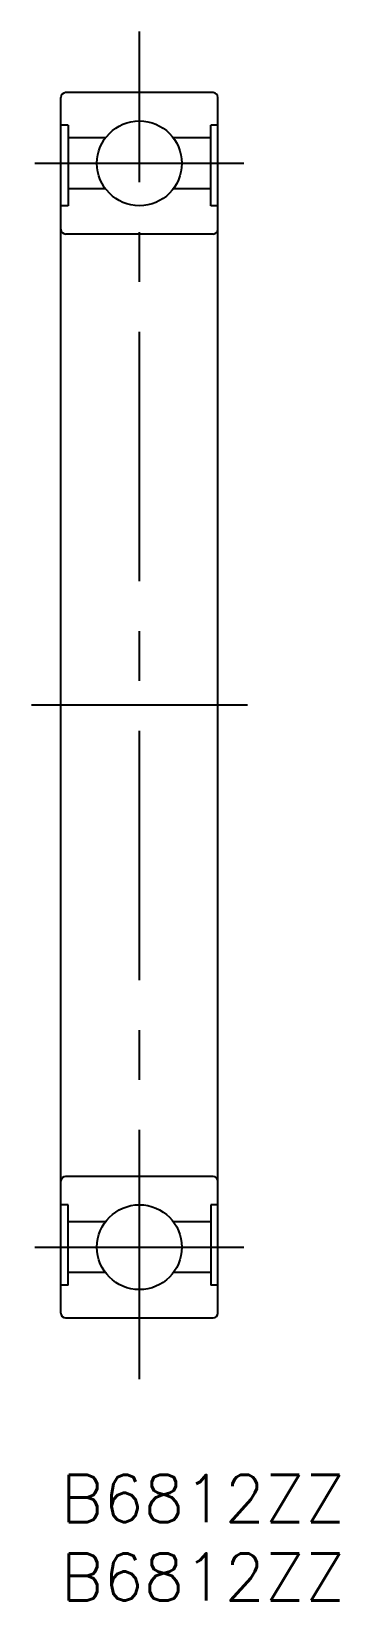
# Model space of a CAD drawing. Extents: x -1.9 to 17.7, y -8 to 91.9.
import ezdxf

# ---------------------------------------------------------------- set-up
doc = ezdxf.new("R2010")
doc.units = 0
doc.header["$LTSCALE"] = 0.5
doc.linetypes.add('CENTER', pattern=[50.8, 31.75, -6.35, 6.35, -6.35])
for name, color, linetype in [('MSM_CENTER', 1, 'CENTER'), ('MSM_CONTINUOUS', 7, 'CONTINUOUS'), ('MSM_PART_NUMBER', 7, 'CONTINUOUS')]:
    doc.layers.add(name, color=color, linetype=linetype)
doc.styles.get("Standard").update_dxf_attribs({"font": 'txt.shx', "height": 3, "bigfont": 'bigfont.shx'})

msp = doc.modelspace()

# ---------------------------------------------------------------- linework, layer by layer
at = {"layer": 'MSM_CENTER'}
for p, q in [((5, 6.1), (5, 91.9)), ((-1.648, 83.5), (11.648, 83.5)), ((11.875, 49), (-1.875, 49)), ((-1.648, 14.5), (11.648, 14.5))]:
    msp.add_line(p, q, dxfattribs=at)
at = {"layer": 'MSM_CONTINUOUS'}
for p, q in [((9.7, 88), (0.3, 88)), ((0, 10.3), (0, 87.7)), ((10, 10.3), (10, 87.7)), ((0.46, 85.92), (0, 85.92)), ((0.46, 85.92), (0.46, 80.8)), ((10, 85.92), (9.54, 85.92)), ((9.54, 80.8), (9.54, 85.92)), ((2.84, 85.12), (0.46, 85.12)), ((9.54, 85.12), (7.16, 85.12)), ((2.84, 81.88), (0.46, 81.88)), ((9.54, 81.88), (7.16, 81.88)), ((0.46, 80.8), (0, 80.8)), ((10, 80.8), (9.54, 80.8)), ((9.7, 79), (0.3, 79)), ((9.7, 19), (0.3, 19)), ((0.46, 17.2), (0, 17.2)), ((0.46, 12.08), (0.46, 17.2)), ((10, 17.2), (9.54, 17.2)), ((9.54, 17.2), (9.54, 12.08)), ((2.84, 16.12), (0.46, 16.12)), ((9.54, 16.12), (7.16, 16.12)), ((0.46, 12.08), (0, 12.08)), ((2.84, 12.88), (0.46, 12.88)), ((9.54, 12.88), (7.16, 12.88)), ((10, 12.08), (9.54, 12.08)), ((0.3, 10), (9.7, 10))]:
    msp.add_line(p, q, dxfattribs=at)
for centre in [(5, 83.5), (5, 14.5)]:
    msp.add_circle(centre, 2.7, dxfattribs=at)
for centre, start, end in [((0.3, 87.7), 90, 180), ((9.7, 87.7), 0, 90), ((0.3, 79.3), 180, 270), ((9.7, 79.3), 270, 0), ((0.3, 18.7), 90, 180), ((9.7, 18.7), 0, 90), ((0.3, 10.3), 180, 270), ((9.7, 10.3), 270, 0)]:
    msp.add_arc(centre, 0.3, start, end, dxfattribs=at)

# ---------------------------------------------------------------- texts
at = {"layer": 'MSM_PART_NUMBER'}
for p in [(0, -3), (0, -8)]:
    msp.add_text('B6812ZZ', height=3, dxfattribs=at).set_placement(p)

doc.saveas('drawing.dxf')
